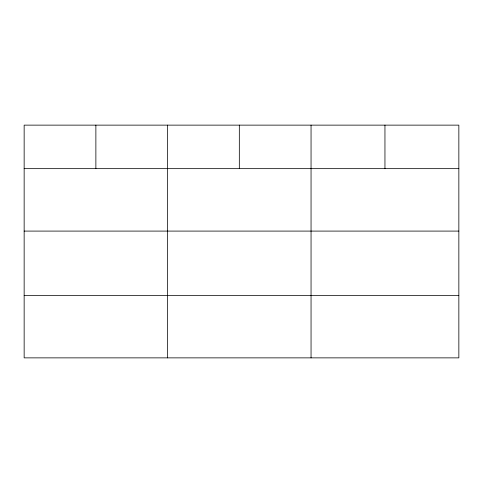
<?xml version="1.0" encoding="UTF-8"?>
<svg xmlns="http://www.w3.org/2000/svg" width="483" height="483" viewBox="0 0 483 483"><rect width="100%" height="100%" fill="white"/><g stroke="black" fill="none" stroke-linecap="round" stroke-linejoin="round"><path stroke-width="0.72" d="M458.85 231.091L458.85 125.133L24.15 125.133L24.15 357.867L458.85 357.867L458.85 231.091L24.15 231.091M24.15 168.652L458.85 168.652M24.15 295.427L458.85 295.427M384.951 125.133L384.951 168.652M311.052 125.133L311.052 357.867M239.326 125.133L239.326 168.652M167.601 125.133L167.601 357.867M95.876 125.133L95.876 168.652"/></g></svg>
